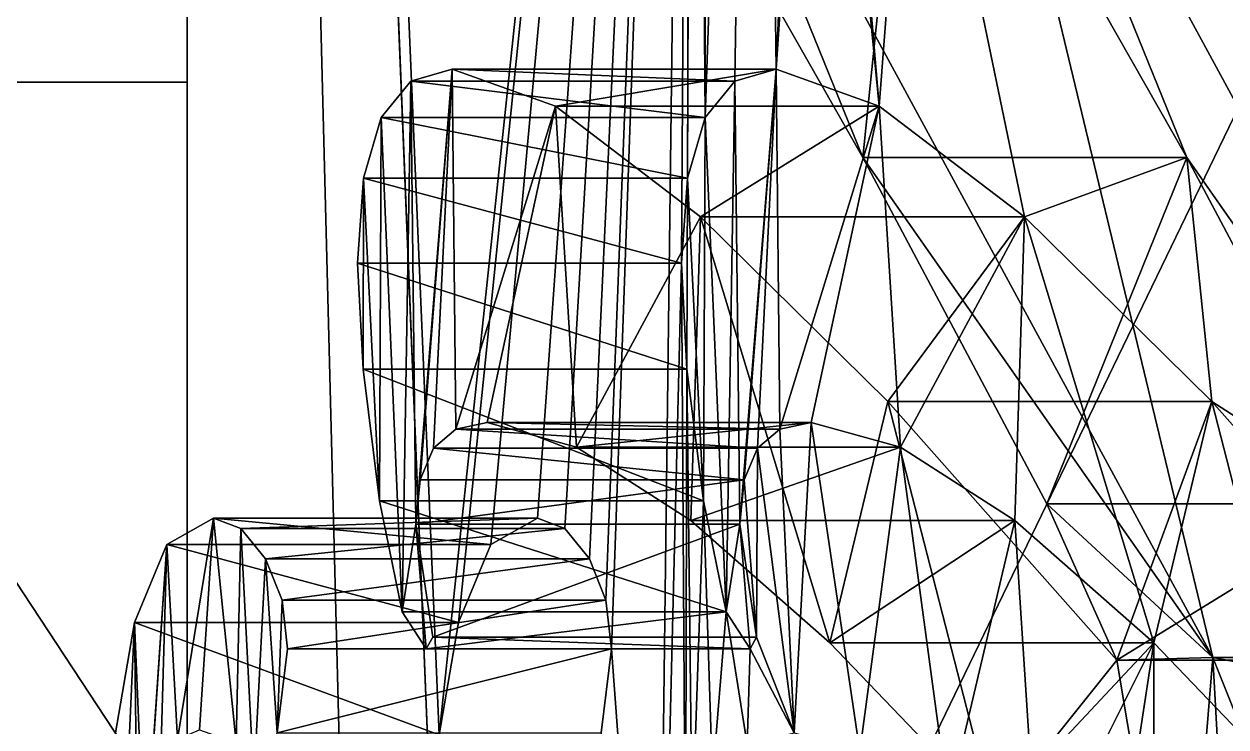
# Model space of a CAD drawing. Extents: x -32 to 32, y 0 to 66.2.
# Drawn here: x -10.45 to -7.132, y 49.845 to 51.786 of the extents above; entities that cross this region are included whole.
import ezdxf

# ---------------------------------------------------------------- set-up
doc = ezdxf.new("R2010")
doc.units = 0
doc.header["$MEASUREMENT"] = 0
doc.layers.add('STL2DXF', color=7, linetype='Continuous')

msp = doc.modelspace()

# ---------------------------------------------------------------- linework, layer by layer
at = {"layer": 'STL2DXF'}
for points in [[(-32, 0, 1), (0, 66.25, 1), (0, 0, 1)], [(0, 66.25, 1), (-32, 0, 1), (-32, 66.25, 1)], [(-21, 0, 20.125), (-10, 6.7224, 20.125), (-21, 66.25, 20.125)], [(-21, 66.25, 20.125), (-10, 6.7224, 20.125), (-10, 9.5276, 20.125)], [(-21, 66.25, 20.125), (-10, 9.5276, 20.125), (-10, 16.7224, 20.125)], [(-21, 66.25, 20.125), (-10, 16.7224, 20.125), (-10, 19.5276, 20.125)], [(-21, 66.25, 20.125), (-10, 19.5276, 20.125), (-10, 26.7224, 20.125)], [(-21, 66.25, 20.125), (-10, 26.7224, 20.125), (-10, 29.5276, 20.125)], [(-21, 66.25, 20.125), (-10, 29.5276, 20.125), (-10, 36.7224, 20.125)], [(-21, 66.25, 20.125), (-10, 36.7224, 20.125), (-10, 39.5276, 20.125)], [(-21, 66.25, 20.125), (-10, 39.5276, 20.125), (-10, 46.7224, 20.125)], [(-21, 66.25, 20.125), (-10, 46.7224, 20.125), (-10, 49.5276, 20.125)], [(-21, 66.25, 20.125), (-10, 49.5276, 20.125), (-10, 56.7224, 20.125)], [(-10, 0, 37.45), (-8.6315, 12.5972, 40.1869), (-10, 66.25, 37.45)], [(-10, 66.25, 37.45), (-8.6315, 12.5972, 40.1869), (-9.322, 49.4532, 38.8059)], [(-8.6029, 56.4372, 40.2441), (-10, 66.25, 37.45), (-9.3042, 49.8232, 38.8417)], [(-9.3042, 49.8232, 38.8417), (-10, 66.25, 37.45), (-9.322, 49.4532, 38.8059)], [(-10, 66.25, 37.45), (-10, 58.125, 22.125), (-10, 48.125, 22.125)], [(-10, 66.25, 37.45), (-10, 48.125, 22.125), (-10, 0, 37.45)], [(-10, 57.7368, 22.0739), (-10, 48.5132, 22.0739), (-10, 58.125, 22.125)], [(-10, 58.125, 22.125), (-10, 48.5132, 22.0739), (-10, 48.125, 22.125)], [(-10, 57.375, 21.924), (-10, 48.875, 21.924), (-10, 57.7368, 22.0739)], [(-10, 57.7368, 22.0739), (-10, 48.875, 21.924), (-10, 48.5132, 22.0739)], [(-10, 57.0643, 21.6857), (-10, 49.1857, 21.6857), (-10, 57.375, 21.924)], [(-10, 57.375, 21.924), (-10, 49.1857, 21.6857), (-10, 48.875, 21.924)], [(-10, 56.826, 21.375), (-10, 49.424, 21.375), (-10, 57.0643, 21.6857)], [(-10, 57.0643, 21.6857), (-10, 49.424, 21.375), (-10, 49.1857, 21.6857)], [(-10, 56.6761, 21.0132), (-10, 49.5739, 21.0132), (-10, 56.826, 21.375)], [(-10, 56.826, 21.375), (-10, 49.5739, 21.0132), (-10, 49.424, 21.375)], [(-10, 49.5739, 20.2368), (-10, 56.7224, 20.125), (-10, 49.5276, 20.125)], [(-10, 56.7224, 20.125), (-10, 49.5739, 20.2368), (-10, 56.6761, 20.2368)], [(-10, 56.6761, 20.2368), (-10, 49.5739, 20.2368), (-10, 56.625, 20.625)], [(-10, 56.625, 20.625), (-10, 49.625, 20.625), (-10, 56.6761, 21.0132)], [(-10, 56.6761, 21.0132), (-10, 49.625, 20.625), (-10, 49.5739, 21.0132)], [(-10, 56.625, 20.625), (-10, 49.5739, 20.2368), (-10, 49.625, 20.625)], [(-8.6029, 56.4372, 40.2441), (-9.3042, 49.8232, 38.8417), (-9.2505, 50.1332, 38.949)], [(-8.6029, 56.4372, 40.2441), (-9.2505, 50.1332, 38.949), (-9.1619, 50.3492, 39.1261)], [(-8.6029, 56.4372, 40.2441), (-9.1619, 50.3492, 39.1261), (-9.0323, 50.4212, 39.3855)], [(-8.6029, 56.4372, 40.2441), (-9.0323, 50.4212, 39.3855), (-8.9571, 50.3932, 39.5358)], [(-8.6029, 56.4372, 40.2441), (-8.9571, 50.3932, 39.5358), (-8.8891, 50.3092, 39.6717)], [(-8.6029, 56.4372, 40.2441), (-8.8891, 50.3092, 39.6717), (-8.8435, 50.1952, 39.7629)], [(-8.6029, 56.4372, 40.2441), (-8.8435, 50.1952, 39.7629), (-8.8283, 50.0612, 39.7934)], [(-8.6029, 56.4372, 40.2441), (-8.8283, 50.0612, 39.7934), (-8.7031, 48.3652, 40.0438)], [(-8.6029, 56.4372, 40.2441), (-8.7031, 48.3652, 40.0438), (-8.6351, 51.1252, 40.1798)], [(-8.6029, 56.4372, 40.2441), (-8.6351, 51.1252, 40.1798), (-8.6188, 51.3597, 40.2124)], [(-8.6029, 56.4372, 40.2441), (-8.6188, 51.3597, 40.2124), (-8.6029, 55.7012, 40.2441)], [(-8.5698, 51.5272, 40.3103), (-8.6029, 55.7012, 40.2441), (-8.6188, 51.3597, 40.2124)], [(-8.6029, 55.7012, 40.2441), (-8.5698, 51.5272, 40.3103), (-8.5707, 55.7092, 40.3085)], [(-8.5707, 55.7092, 40.3085), (-8.5698, 51.5272, 40.3103), (-8.4267, 55.6622, 40.5966)], [(-8.4267, 55.6622, 40.5966), (-8.5698, 51.5272, 40.3103), (-8.4882, 51.6277, 40.4736)], [(-8.4267, 55.6622, 40.5966), (-8.4882, 51.6277, 40.4736), (-8.374, 51.6612, 40.7021)], [(-8.4267, 55.6622, 40.5966), (-8.374, 51.6612, 40.7021), (-8.2058, 55.5212, 41.0384)], [(-8.2058, 55.5212, 41.0384), (-8.374, 51.6612, 40.7021), (-8.2738, 53.5092, 40.9024)], [(-8.374, 51.6612, 40.7021), (-8.2621, 53.3292, 40.9257), (-8.2738, 53.5092, 40.9024)], [(-8.2621, 53.3292, 40.9257), (-8.374, 51.6612, 40.7021), (-8.0889, 51.5592, 41.2723)], [(-8.2621, 53.3292, 40.9257), (-8.0889, 51.5592, 41.2723), (-8.2273, 53.1892, 40.9955)], [(-8.2273, 53.1892, 40.9955), (-8.0889, 51.5592, 41.2723), (-7.9983, 52.7492, 41.4534)], [(-7.6119, 52.9812, 42.2262), (-6.2738, 50.0372, 44.9023), (-6.9321, 53.0372, 43.5857)], [(-8.7747, 52.9972, 42.1368), (-8.8927, 52.7492, 41.9006), (-8.1342, 51.4172, 43.4176)], [(-8.7747, 52.9972, 42.1368), (-8.1342, 51.4172, 43.4176), (-7.1683, 50.0372, 45.3495)], [(-7.1683, 50.0372, 45.3495), (-7.8802, 52.9972, 41.6895), (-8.7747, 52.9972, 42.1368)], [(-7.8802, 52.9972, 41.6895), (-7.9983, 52.7492, 41.4534), (-7.2398, 51.4172, 42.9704)], [(-6.2738, 50.0372, 44.9023), (-7.6119, 52.9812, 42.2262), (-7.8802, 52.9972, 41.6895)], [(-7.8802, 52.9972, 41.6895), (-7.2398, 51.4172, 42.9704), (-6.2738, 50.0372, 44.9023)], [(-7.8802, 52.9972, 41.6895), (-7.1683, 50.0372, 45.3495), (-6.2738, 50.0372, 44.9023)], [(-7.9983, 52.7492, 41.4534), (-8.1342, 51.4172, 43.4176), (-8.8927, 52.7492, 41.9006)], [(-8.1342, 51.4172, 43.4176), (-7.9983, 52.7492, 41.4534), (-7.2398, 51.4172, 42.9704)], [(-7.9983, 52.7492, 41.4534), (-8.0889, 51.5592, 41.2723), (-7.6879, 51.2532, 42.0741)], [(-7.9983, 52.7492, 41.4534), (-7.6879, 51.2532, 42.0741), (-7.2398, 51.4172, 42.9704)], [(-9.3686, 50.4052, 40.949), (-9.2684, 51.6612, 41.1493), (-9.3826, 51.6277, 40.9208)], [(-9.2684, 51.6612, 41.1493), (-8.4882, 51.6277, 40.4736), (-9.3826, 51.6277, 40.9208)], [(-9.2684, 51.6612, 41.1493), (-9.3686, 50.4052, 40.949), (-9.3563, 50.5277, 40.9736)], [(-9.2684, 51.6612, 41.1493), (-9.3563, 50.5277, 40.9736), (-9.3194, 50.6152, 41.0473)], [(-9.2684, 51.6612, 41.1493), (-9.3194, 50.6152, 41.0473), (-9.2579, 50.6677, 41.1703)], [(-9.2684, 51.6612, 41.1493), (-9.2579, 50.6677, 41.1703), (-8.9833, 51.5592, 41.7195)], [(-8.9833, 51.5592, 41.7195), (-8.374, 51.6612, 40.7021), (-9.2684, 51.6612, 41.1493)], [(-8.4882, 51.6277, 40.4736), (-9.2684, 51.6612, 41.1493), (-8.374, 51.6612, 40.7021)], [(-8.374, 51.6612, 40.7021), (-8.9833, 51.5592, 41.7195), (-8.0889, 51.5592, 41.2723)], [(-8.4741, 50.4052, 40.5017), (-8.374, 51.6612, 40.7021), (-8.4882, 51.6277, 40.4736)], [(-8.374, 51.6612, 40.7021), (-8.4741, 50.4052, 40.5017), (-8.4618, 50.5277, 40.5263)], [(-8.374, 51.6612, 40.7021), (-8.4618, 50.5277, 40.5263), (-8.4249, 50.6152, 40.6001)], [(-8.374, 51.6612, 40.7021), (-8.4249, 50.6152, 40.6001), (-8.3634, 50.6677, 40.7231)], [(-8.374, 51.6612, 40.7021), (-8.3634, 50.6677, 40.7231), (-8.0889, 51.5592, 41.2723)], [(-20, 44.625, 22.125), (-10, 48.125, 22.125), (-20, 51.625, 22.125)], [(-20, 51.625, 22.125), (-10, 48.125, 22.125), (-10, 51.625, 22.125)], [(-20, 51.625, 20.125), (-10, 51.625, 22.125), (-10, 51.625, 20.125)], [(-10, 51.625, 22.125), (-20, 51.625, 20.125), (-20, 51.625, 22.125)], [(-10, 46.7224, 20.125), (-20, 44.625, 20.125), (-20, 51.625, 20.125)], [(-10, 46.7224, 20.125), (-20, 51.625, 20.125), (-10, 49.5276, 20.125)], [(-10, 49.5276, 20.125), (-20, 51.625, 20.125), (-10, 51.625, 20.125)], [(-10, 49.5739, 20.2368), (-10, 51.625, 20.125), (-10, 49.5276, 20.125)], [(-10, 51.625, 20.125), (-10, 49.5739, 20.2368), (-10, 51.625, 22.125)], [(-10, 51.625, 22.125), (-10, 49.5739, 20.2368), (-10, 49.625, 20.625)], [(-10, 51.625, 22.125), (-10, 49.625, 20.625), (-10, 49.5739, 21.0132)], [(-10, 51.625, 22.125), (-10, 49.5739, 21.0132), (-10, 49.424, 21.375)], [(-10, 51.625, 22.125), (-10, 49.424, 21.375), (-10, 49.1857, 21.6857)], [(-10, 51.625, 22.125), (-10, 49.1857, 21.6857), (-10, 48.875, 21.924)], [(-10, 51.625, 22.125), (-10, 48.875, 21.924), (-10, 48.5132, 22.0739)], [(-10, 51.625, 22.125), (-10, 48.5132, 22.0739), (-10, 48.125, 22.125)], [(-9.4643, 51.5272, 40.7575), (-9.4061, 50.1632, 40.8738), (-9.3826, 51.6277, 40.9208)], [(-9.3826, 51.6277, 40.9208), (-8.5698, 51.5272, 40.3103), (-9.4643, 51.5272, 40.7575)], [(-9.3826, 51.6277, 40.9208), (-9.4061, 50.1632, 40.8738), (-9.3686, 50.4052, 40.949)], [(-8.5698, 51.5272, 40.3103), (-9.3826, 51.6277, 40.9208), (-8.4882, 51.6277, 40.4736)], [(-8.5698, 51.5272, 40.3103), (-8.5117, 50.1632, 40.4266), (-8.4882, 51.6277, 40.4736)], [(-8.4882, 51.6277, 40.4736), (-8.5117, 50.1632, 40.4266), (-8.4741, 50.4052, 40.5017)], [(-8.9833, 51.5592, 41.7195), (-9.2579, 50.6677, 41.1703), (-9.1718, 50.6852, 41.3425)], [(-8.9833, 51.5592, 41.7195), (-9.1718, 50.6852, 41.3425), (-8.9247, 50.6177, 41.8367)], [(-8.9833, 51.5592, 41.7195), (-8.9247, 50.6177, 41.8367), (-8.5824, 51.2532, 42.5214)], [(-8.5824, 51.2532, 42.5214), (-8.0889, 51.5592, 41.2723), (-8.9833, 51.5592, 41.7195)], [(-8.0889, 51.5592, 41.2723), (-8.5824, 51.2532, 42.5214), (-7.6879, 51.2532, 42.0741)], [(-8.0889, 51.5592, 41.2723), (-8.3634, 50.6677, 40.7231), (-8.2774, 50.6852, 40.8953)], [(-8.0889, 51.5592, 41.2723), (-8.2774, 50.6852, 40.8953), (-8.0303, 50.6177, 41.3895)], [(-8.0889, 51.5592, 41.2723), (-8.0303, 50.6177, 41.3895), (-7.6879, 51.2532, 42.0741)], [(-9.5132, 51.3597, 40.6596), (-9.4687, 50.4692, 40.7486), (-9.4643, 51.5272, 40.7575)], [(-9.4643, 51.5272, 40.7575), (-8.6188, 51.3597, 40.2124), (-9.5132, 51.3597, 40.6596)], [(-9.4643, 51.5272, 40.7575), (-9.4687, 50.4692, 40.7486), (-9.4061, 50.1632, 40.8738)], [(-8.6188, 51.3597, 40.2124), (-9.4643, 51.5272, 40.7575), (-8.5698, 51.5272, 40.3103)], [(-8.6188, 51.3597, 40.2124), (-8.5743, 50.4692, 40.3014), (-8.5698, 51.5272, 40.3103)], [(-8.5698, 51.5272, 40.3103), (-8.5743, 50.4692, 40.3014), (-8.5117, 50.1632, 40.4266)], [(-7.1683, 50.0372, 45.3495), (-8.1342, 51.4172, 43.4176), (-7.6262, 50.4612, 44.4336)], [(-7.2398, 51.4172, 42.9704), (-7.6262, 50.4612, 44.4336), (-8.1342, 51.4172, 43.4176)], [(-7.2398, 51.4172, 42.9704), (-7.6879, 51.2532, 42.0741), (-7.1712, 50.7432, 43.1077)], [(-7.6262, 50.4612, 44.4336), (-7.2398, 51.4172, 42.9704), (-6.7318, 50.4612, 43.9864)], [(-7.2398, 51.4172, 42.9704), (-7.1712, 50.7432, 43.1077), (-6.7318, 50.4612, 43.9864)], [(-6.2738, 50.0372, 44.9023), (-7.2398, 51.4172, 42.9704), (-6.7318, 50.4612, 43.9864)], [(-9.5143, 50.8332, 40.6574), (-9.5132, 51.3597, 40.6596), (-9.5296, 51.1252, 40.627)], [(-9.5132, 51.3597, 40.6596), (-8.6351, 51.1252, 40.1798), (-9.5296, 51.1252, 40.627)], [(-9.5132, 51.3597, 40.6596), (-9.5143, 50.8332, 40.6574), (-9.4687, 50.4692, 40.7486)], [(-8.6351, 51.1252, 40.1798), (-9.5132, 51.3597, 40.6596), (-8.6188, 51.3597, 40.2124)], [(-8.6199, 50.8332, 40.2102), (-8.6188, 51.3597, 40.2124), (-8.6351, 51.1252, 40.1798)], [(-8.6188, 51.3597, 40.2124), (-8.6199, 50.8332, 40.2102), (-8.5743, 50.4692, 40.3014)], [(-8.5824, 51.2532, 42.5214), (-8.9247, 50.6177, 41.8367), (-8.6092, 50.4152, 42.4677)], [(-8.5824, 51.2532, 42.5214), (-8.6092, 50.4152, 42.4677), (-8.2253, 50.0777, 43.2356)], [(-8.5824, 51.2532, 42.5214), (-8.2253, 50.0777, 43.2356), (-8.0656, 50.7432, 43.5549)], [(-8.0656, 50.7432, 43.5549), (-7.6879, 51.2532, 42.0741), (-8.5824, 51.2532, 42.5214)], [(-7.6879, 51.2532, 42.0741), (-8.0656, 50.7432, 43.5549), (-7.1712, 50.7432, 43.1077)], [(-7.6879, 51.2532, 42.0741), (-8.0303, 50.6177, 41.3895), (-7.7148, 50.4152, 42.0205)], [(-7.6879, 51.2532, 42.0741), (-7.7148, 50.4152, 42.0205), (-7.3308, 50.0777, 42.7883)], [(-7.6879, 51.2532, 42.0741), (-7.3308, 50.0777, 42.7883), (-7.1712, 50.7432, 43.1077)], [(-9.5296, 51.1252, 40.627), (-8.6199, 50.8332, 40.2102), (-9.5143, 50.8332, 40.6574)], [(-8.6199, 50.8332, 40.2102), (-9.5296, 51.1252, 40.627), (-8.6351, 51.1252, 40.1798)], [(-8.7031, 48.3652, 40.0438), (-8.6244, 49.3652, 40.2012), (-8.6351, 51.1252, 40.1798)], [(-8.6244, 49.3652, 40.2012), (-8.6199, 50.8332, 40.2102), (-8.6351, 51.1252, 40.1798)], [(-9.5143, 50.8332, 40.6574), (-8.5743, 50.4692, 40.3014), (-9.4687, 50.4692, 40.7486)], [(-8.5743, 50.4692, 40.3014), (-9.5143, 50.8332, 40.6574), (-8.6199, 50.8332, 40.2102)], [(-8.6199, 50.8332, 40.2102), (-8.6244, 49.3652, 40.2012), (-8.6056, 49.5532, 40.2388)], [(-8.6199, 50.8332, 40.2102), (-8.6056, 49.5532, 40.2388), (-8.5743, 50.4692, 40.3014)], [(-8.0656, 50.7432, 43.5549), (-8.2253, 50.0777, 43.2356), (-7.7729, 49.6052, 44.1403)], [(-8.0656, 50.7432, 43.5549), (-7.7729, 49.6052, 44.1403), (-7.433, 50.0292, 44.82)], [(-7.433, 50.0292, 44.82), (-7.1712, 50.7432, 43.1077), (-8.0656, 50.7432, 43.5549)], [(-7.1712, 50.7432, 43.1077), (-7.433, 50.0292, 44.82), (-6.5386, 50.0292, 44.3728)], [(-7.1712, 50.7432, 43.1077), (-7.3308, 50.0777, 42.7883), (-6.8785, 49.6052, 43.6931)], [(-6.7318, 50.4612, 43.9864), (-7.1712, 50.7432, 43.1077), (-6.5386, 50.0292, 44.3728)], [(-7.1712, 50.7432, 43.1077), (-6.8785, 49.6052, 43.6931), (-6.5386, 50.0292, 44.3728)], [(-8.3634, 50.6677, 40.7231), (-9.1718, 50.6852, 41.3425), (-9.2579, 50.6677, 41.1703)], [(-8.2774, 50.6852, 40.8953), (-8.9247, 50.6177, 41.8367), (-9.1718, 50.6852, 41.3425)], [(-9.1718, 50.6852, 41.3425), (-8.3634, 50.6677, 40.7231), (-8.2774, 50.6852, 40.8953)], [(-8.9247, 50.6177, 41.8367), (-8.2774, 50.6852, 40.8953), (-8.0303, 50.6177, 41.3895)], [(-8.3634, 50.6677, 40.7231), (-8.3239, 49.8292, 40.8023), (-8.2774, 50.6852, 40.8953)], [(-8.2774, 50.6852, 40.8953), (-8.3239, 49.8292, 40.8023), (-8.1423, 49.7772, 41.1654)], [(-8.2774, 50.6852, 40.8953), (-8.1423, 49.7772, 41.1654), (-8.0303, 50.6177, 41.3895)], [(-8.4249, 50.6152, 40.6001), (-9.2579, 50.6677, 41.1703), (-9.3194, 50.6152, 41.0473)], [(-9.2579, 50.6677, 41.1703), (-8.4249, 50.6152, 40.6001), (-8.3634, 50.6677, 40.7231)], [(-8.4249, 50.6152, 40.6001), (-8.3239, 49.8292, 40.8023), (-8.3634, 50.6677, 40.7231)], [(-8.4618, 50.5277, 40.5263), (-9.3194, 50.6152, 41.0473), (-9.3563, 50.5277, 40.9736)], [(-9.3194, 50.6152, 41.0473), (-8.4618, 50.5277, 40.5263), (-8.4249, 50.6152, 40.6001)], [(-8.0303, 50.6177, 41.3895), (-8.6092, 50.4152, 42.4677), (-8.9247, 50.6177, 41.8367)], [(-8.6092, 50.4152, 42.4677), (-8.0303, 50.6177, 41.3895), (-7.7148, 50.4152, 42.0205)], [(-8.4618, 50.5277, 40.5263), (-8.4276, 50.0932, 40.5948), (-8.4249, 50.6152, 40.6001)], [(-8.4276, 50.0932, 40.5948), (-8.3239, 49.8292, 40.8023), (-8.4249, 50.6152, 40.6001)], [(-8.0303, 50.6177, 41.3895), (-8.1423, 49.7772, 41.1654), (-7.8981, 49.6372, 41.6538)], [(-8.0303, 50.6177, 41.3895), (-7.8981, 49.6372, 41.6538), (-7.7148, 50.4152, 42.0205)], [(-8.4618, 50.5277, 40.5263), (-9.3686, 50.4052, 40.949), (-8.4741, 50.4052, 40.5017)], [(-9.3686, 50.4052, 40.949), (-8.4618, 50.5277, 40.5263), (-9.3563, 50.5277, 40.9736)], [(-8.4276, 50.0932, 40.5948), (-8.4618, 50.5277, 40.5263), (-8.4741, 50.4052, 40.5017)], [(-9.4687, 50.4692, 40.7486), (-8.5117, 50.1632, 40.4266), (-9.4061, 50.1632, 40.8738)], [(-8.5117, 50.1632, 40.4266), (-9.4687, 50.4692, 40.7486), (-8.5743, 50.4692, 40.3014)], [(-8.5743, 50.4692, 40.3014), (-8.6056, 49.5532, 40.2388), (-8.5493, 49.7012, 40.3515)], [(-8.5743, 50.4692, 40.3014), (-8.5493, 49.7012, 40.3515), (-8.5117, 50.1632, 40.4266)], [(-7.1683, 50.0372, 45.3495), (-7.6262, 50.4612, 44.4336), (-7.433, 50.0292, 44.82)], [(-6.7318, 50.4612, 43.9864), (-7.433, 50.0292, 44.82), (-7.6262, 50.4612, 44.4336)], [(-7.433, 50.0292, 44.82), (-6.7318, 50.4612, 43.9864), (-6.5386, 50.0292, 44.3728)], [(-9.9267, 50.4212, 39.8327), (-9.1619, 50.3492, 39.1261), (-10.0564, 50.3492, 39.5733)], [(-10.0564, 50.3492, 39.5733), (-10.0269, 49.8112, 39.6324), (-9.9267, 50.4212, 39.8327)], [(-9.9267, 50.4212, 39.8327), (-10.0269, 49.8112, 39.6324), (-9.966, 49.8372, 39.754)], [(-9.9267, 50.4212, 39.8327), (-9.966, 49.8372, 39.754), (-9.8641, 49.8012, 39.9579)], [(-9.8515, 50.3932, 39.983), (-9.0323, 50.4212, 39.3855), (-9.9267, 50.4212, 39.8327)], [(-9.1619, 50.3492, 39.1261), (-9.9267, 50.4212, 39.8327), (-9.0323, 50.4212, 39.3855)], [(-9.9267, 50.4212, 39.8327), (-9.8641, 49.8012, 39.9579), (-9.8515, 50.3932, 39.983)], [(-9.0323, 50.4212, 39.3855), (-9.8515, 50.3932, 39.983), (-8.9571, 50.3932, 39.5358)], [(-7.7148, 50.4152, 42.0205), (-8.2253, 50.0777, 43.2356), (-8.6092, 50.4152, 42.4677)], [(-8.2253, 50.0777, 43.2356), (-7.7148, 50.4152, 42.0205), (-7.3308, 50.0777, 42.7883)], [(-7.7148, 50.4152, 42.0205), (-7.8981, 49.6372, 41.6538), (-7.6513, 49.4372, 42.1475)], [(-7.7148, 50.4152, 42.0205), (-7.6513, 49.4372, 42.1475), (-7.3308, 50.0777, 42.7883)], [(-9.8515, 50.3932, 39.983), (-9.8641, 49.8012, 39.9579), (-9.8158, 49.6932, 40.0545)], [(-9.7836, 50.3092, 40.1189), (-8.9571, 50.3932, 39.5358), (-9.8515, 50.3932, 39.983)], [(-9.8515, 50.3932, 39.983), (-9.8158, 49.6932, 40.0545), (-9.7836, 50.3092, 40.1189)], [(-8.9571, 50.3932, 39.5358), (-9.7836, 50.3092, 40.1189), (-8.8891, 50.3092, 39.6717)], [(-9.3686, 50.4052, 40.949), (-9.4061, 50.1632, 40.8738), (-9.3399, 50.0612, 41.0062)], [(-9.3686, 50.4052, 40.949), (-9.3399, 50.0612, 41.0062), (-9.322, 50.0932, 41.042)], [(-9.322, 50.0932, 41.042), (-8.4741, 50.4052, 40.5017), (-9.3686, 50.4052, 40.949)], [(-8.4741, 50.4052, 40.5017), (-9.322, 50.0932, 41.042), (-8.4276, 50.0932, 40.5948)], [(-8.4741, 50.4052, 40.5017), (-8.5117, 50.1632, 40.4266), (-8.4455, 50.0612, 40.559)], [(-8.4741, 50.4052, 40.5017), (-8.4455, 50.0612, 40.559), (-8.4276, 50.0932, 40.5948)], [(-10.0564, 50.3492, 39.5733), (-9.2505, 50.1332, 38.949), (-10.1449, 50.1332, 39.3962)], [(-10.1449, 50.1332, 39.3962), (-10.1163, 49.4532, 39.4535), (-10.0564, 50.3492, 39.5733)], [(-10.0564, 50.3492, 39.5733), (-10.1163, 49.4532, 39.4535), (-10.1056, 49.6072, 39.4749)], [(-10.0564, 50.3492, 39.5733), (-10.1056, 49.6072, 39.4749), (-10.0734, 49.7332, 39.5393)], [(-10.0564, 50.3492, 39.5733), (-10.0734, 49.7332, 39.5393), (-10.0269, 49.8112, 39.6324)], [(-9.2505, 50.1332, 38.949), (-10.0564, 50.3492, 39.5733), (-9.1619, 50.3492, 39.1261)], [(-9.7836, 50.3092, 40.1189), (-9.8158, 49.6932, 40.0545), (-9.7514, 49.8292, 40.1833)], [(-9.738, 50.1952, 40.2102), (-8.8891, 50.3092, 39.6717), (-9.7836, 50.3092, 40.1189)], [(-9.7836, 50.3092, 40.1189), (-9.7514, 49.8292, 40.1833), (-9.738, 50.1952, 40.2102)], [(-8.8891, 50.3092, 39.6717), (-9.738, 50.1952, 40.2102), (-8.8435, 50.1952, 39.7629)], [(-9.738, 50.1952, 40.2102), (-9.7514, 49.8292, 40.1833), (-9.7227, 50.0612, 40.2406)], [(-9.7227, 50.0612, 40.2406), (-8.8435, 50.1952, 39.7629), (-9.738, 50.1952, 40.2102)], [(-8.8435, 50.1952, 39.7629), (-9.7227, 50.0612, 40.2406), (-8.8283, 50.0612, 39.7934)], [(-8.5117, 50.1632, 40.4266), (-9.3399, 50.0612, 41.0062), (-9.4061, 50.1632, 40.8738)], [(-9.3399, 50.0612, 41.0062), (-8.5117, 50.1632, 40.4266), (-8.4455, 50.0612, 40.559)], [(-8.5117, 50.1632, 40.4266), (-8.5493, 49.7012, 40.3515), (-8.4536, 49.7972, 40.5429)], [(-8.5117, 50.1632, 40.4266), (-8.4536, 49.7972, 40.5429), (-8.4455, 50.0612, 40.559)], [(-10.1449, 50.1332, 39.3962), (-9.3042, 49.8232, 38.8417), (-10.1986, 49.8232, 39.2889)], [(-10.1986, 49.8232, 39.2889), (-10.1941, 49.0552, 39.2978), (-10.1449, 50.1332, 39.3962)], [(-10.1449, 50.1332, 39.3962), (-10.1941, 49.0552, 39.2978), (-10.127, 48.6612, 39.432)], [(-9.3042, 49.8232, 38.8417), (-10.1449, 50.1332, 39.3962), (-9.2505, 50.1332, 38.949)], [(-10.1449, 50.1332, 39.3962), (-10.127, 48.6612, 39.432), (-10.1163, 49.4532, 39.4535)], [(-8.4455, 50.0612, 40.559), (-9.322, 50.0932, 41.042), (-9.3399, 50.0612, 41.0062)], [(-9.322, 50.0932, 41.042), (-8.4455, 50.0612, 40.559), (-8.4276, 50.0932, 40.5948)], [(-8.4455, 50.0612, 40.559), (-8.3239, 49.8292, 40.8023), (-8.4276, 50.0932, 40.5948)], [(-7.3308, 50.0777, 42.7883), (-7.7729, 49.6052, 44.1403), (-8.2253, 50.0777, 43.2356)], [(-7.7729, 49.6052, 44.1403), (-7.3308, 50.0777, 42.7883), (-6.8785, 49.6052, 43.6931)], [(-7.3308, 50.0777, 42.7883), (-7.6513, 49.4372, 42.1475), (-7.4616, 49.2212, 42.5267)], [(-7.3308, 50.0777, 42.7883), (-7.4616, 49.2212, 42.5267), (-7.3293, 48.9872, 42.7915)], [(-7.3308, 50.0777, 42.7883), (-7.3293, 48.9872, 42.7915), (-6.8785, 49.6052, 43.6931)], [(-8.8283, 50.0612, 39.7934), (-9.7514, 49.8292, 40.1833), (-8.8569, 49.8292, 39.7361)], [(-9.7514, 49.8292, 40.1833), (-8.8283, 50.0612, 39.7934), (-9.7227, 50.0612, 40.2406)], [(-8.8569, 49.8292, 39.7361), (-8.7031, 48.3652, 40.0438), (-8.8283, 50.0612, 39.7934)], [(-8.4455, 50.0612, 40.559), (-8.4536, 49.7972, 40.5429), (-8.3239, 49.8292, 40.8023)], [(-7.433, 50.0292, 44.82), (-7.7729, 49.6052, 44.1403), (-7.2559, 48.9692, 45.1742)], [(-7.1683, 50.0372, 45.3495), (-7.433, 50.0292, 44.82), (-7.2559, 48.9692, 45.1742)], [(-7.1683, 50.0372, 45.3495), (-7.2559, 48.9692, 45.1742), (-7.0954, 48.7202, 45.4953)], [(-7.1683, 50.0372, 45.3495), (-7.0954, 48.7202, 45.4953), (-7.0947, 49.8532, 45.4967)], [(-6.2003, 49.8532, 45.0495), (-7.1683, 50.0372, 45.3495), (-7.0947, 49.8532, 45.4967)], [(-7.1683, 50.0372, 45.3495), (-6.2003, 49.8532, 45.0495), (-6.2738, 50.0372, 44.9023)]]:
    msp.add_3dface(points, dxfattribs=at)

doc.saveas('drawing.dxf')
